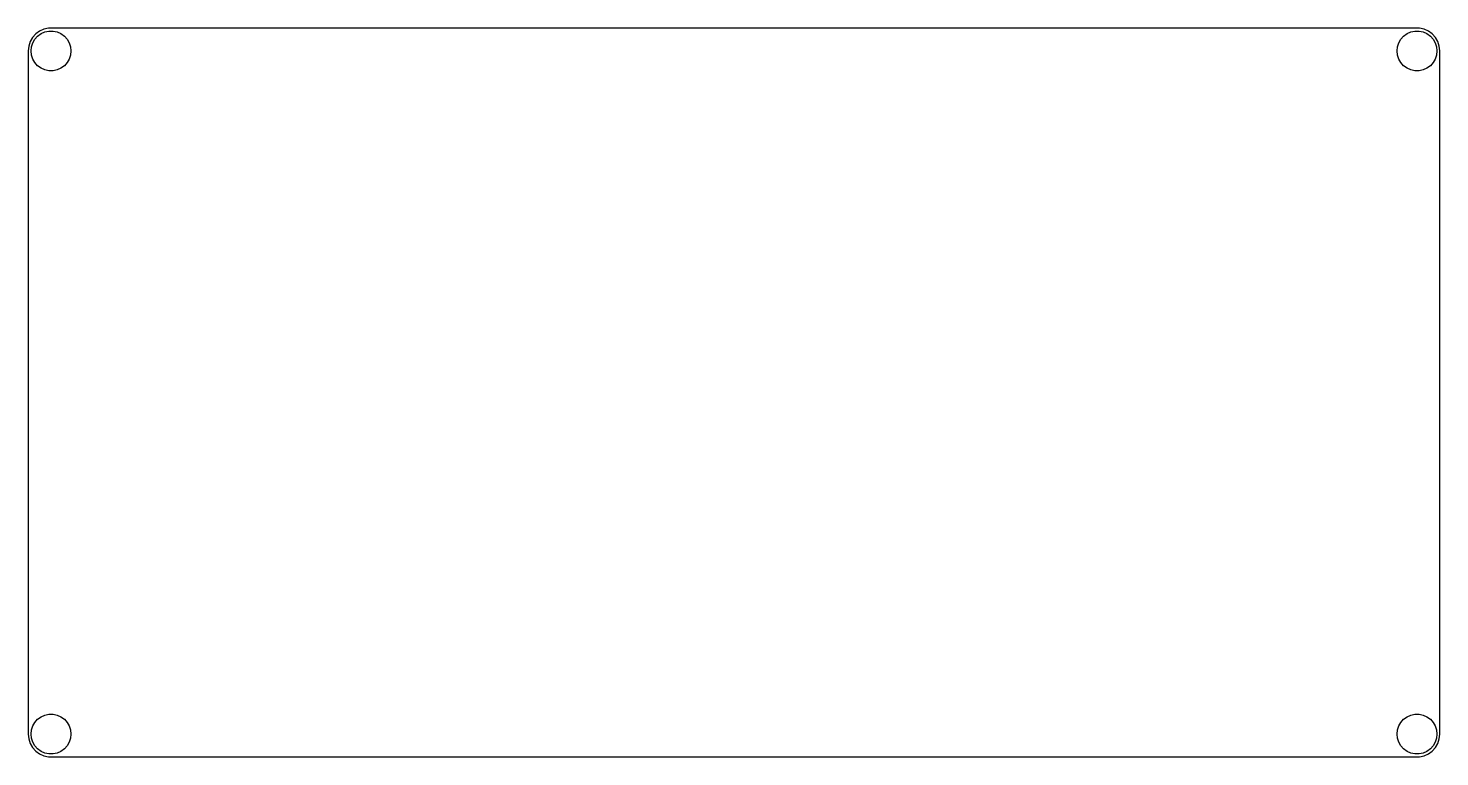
# Model space of a CAD drawing. Header units: metres. Extents: x -62 to 62, y -32 to 32.
import ezdxf

# ---------------------------------------------------------------- set-up
doc = ezdxf.new("R2010")
doc.units = ezdxf.units.M

msp = doc.modelspace()

# ---------------------------------------------------------------- linework, layer by layer
for p, q in [((-61.618, 31.1756), (-61.8271, 30.8135)), ((-61.3383, 31.4863), (-61.618, 31.1756)), ((-61.6033, 30.7138), (-61.4198, 31.0316)), ((-61.4198, 31.0316), (-61.1743, 31.3042)), ((-61, 31.732), (-61.3383, 31.4863)), ((-61.1743, 31.3042), (-60.8775, 31.5199)), ((-60.618, 31.9021), (-61, 31.732)), ((-60.8775, 31.5199), (-60.5423, 31.6691)), ((-60.209, 31.989), (-60.618, 31.9021)), ((-60.5423, 31.6691), (-60.1834, 31.7454)), ((60.209, 31.989), (-60.209, 31.989)), ((-60.1834, 31.7454), (-59.8165, 31.7454)), ((-59.8165, 31.7454), (-59.4577, 31.6691)), ((-59.4577, 31.6691), (-59.1225, 31.5199)), ((-59.1225, 31.5199), (-58.8257, 31.3042)), ((-58.8257, 31.3042), (-58.5802, 31.0316)), ((-58.5802, 31.0316), (-58.3967, 30.7138)), ((58.3967, 30.7138), (58.5802, 31.0316)), ((58.5802, 31.0316), (58.8257, 31.3042)), ((58.8257, 31.3042), (59.1225, 31.5199)), ((59.1225, 31.5199), (59.4577, 31.6691)), ((59.4577, 31.6691), (59.8165, 31.7454)), ((59.8165, 31.7454), (60.1834, 31.7454)), ((60.1834, 31.7454), (60.5423, 31.6691)), ((60.618, 31.9021), (60.209, 31.989)), ((60.5423, 31.6691), (60.8775, 31.5199)), ((61, 31.732), (60.618, 31.9021)), ((60.8775, 31.5199), (61.1743, 31.3042)), ((61.3383, 31.4863), (61, 31.732)), ((61.1743, 31.3042), (61.4198, 31.0316)), ((61.618, 31.1756), (61.3383, 31.4863)), ((61.4198, 31.0316), (61.6033, 30.7138)), ((61.8271, 30.8135), (61.618, 31.1756)), ((-61.9563, 30.4158), (-62, 30)), ((-62, 30), (-62, -30)), ((-61.8271, 30.8135), (-61.9563, 30.4158)), ((-61.755, 30), (-61.7166, 30.3649)), ((-61.7166, 29.6351), (-61.755, 30)), ((-61.7166, 30.3649), (-61.6033, 30.7138)), ((-58.3967, 30.7138), (-58.2833, 30.3649)), ((-58.2833, 30.3649), (-58.245, 30)), ((-58.245, 30), (-58.2833, 29.6351)), ((58.245, 30), (58.2833, 30.3649)), ((58.2833, 29.6351), (58.245, 30)), ((58.2833, 30.3649), (58.3967, 30.7138)), ((61.6033, 30.7138), (61.7166, 30.3649)), ((61.7166, 30.3649), (61.755, 30)), ((61.755, 30), (61.7166, 29.6351)), ((61.9563, 30.4158), (61.8271, 30.8135)), ((62, 30), (61.9563, 30.4158)), ((62, -30), (62, 30)), ((-61.6033, 29.2862), (-61.7166, 29.6351)), ((-61.4198, 28.9684), (-61.6033, 29.2862)), ((-61.1743, 28.6958), (-61.4198, 28.9684)), ((-60.8775, 28.4801), (-61.1743, 28.6958)), ((-58.8257, 28.6958), (-59.1225, 28.4801)), ((-58.5802, 28.9684), (-58.8257, 28.6958)), ((-58.3967, 29.2862), (-58.5802, 28.9684)), ((-58.2833, 29.6351), (-58.3967, 29.2862)), ((58.3967, 29.2862), (58.2833, 29.6351)), ((58.5802, 28.9684), (58.3967, 29.2862)), ((58.8257, 28.6958), (58.5802, 28.9684)), ((59.1225, 28.4801), (58.8257, 28.6958)), ((61.1743, 28.6958), (60.8775, 28.4801)), ((61.4198, 28.9684), (61.1743, 28.6958)), ((61.6033, 29.2862), (61.4198, 28.9684)), ((61.7166, 29.6351), (61.6033, 29.2862)), ((-60.5423, 28.3309), (-60.8775, 28.4801)), ((-60.1834, 28.2546), (-60.5423, 28.3309)), ((-59.8165, 28.2546), (-60.1834, 28.2546)), ((-59.4577, 28.3309), (-59.8165, 28.2546)), ((-59.1225, 28.4801), (-59.4577, 28.3309)), ((59.4577, 28.3309), (59.1225, 28.4801)), ((59.8165, 28.2546), (59.4577, 28.3309)), ((60.1834, 28.2546), (59.8165, 28.2546)), ((60.5423, 28.3309), (60.1834, 28.2546)), ((60.8775, 28.4801), (60.5423, 28.3309)), ((-61.1743, -28.6958), (-60.8775, -28.4801)), ((-60.8775, -28.4801), (-60.5423, -28.3309)), ((-60.5423, -28.3309), (-60.1834, -28.2546)), ((-60.1834, -28.2546), (-59.8165, -28.2546)), ((-59.8165, -28.2546), (-59.4577, -28.3309)), ((-59.4577, -28.3309), (-59.1225, -28.4801)), ((-59.1225, -28.4801), (-58.8257, -28.6958)), ((58.8257, -28.6958), (59.1225, -28.4801)), ((59.1225, -28.4801), (59.4577, -28.3309)), ((59.4577, -28.3309), (59.8165, -28.2546)), ((59.8165, -28.2546), (60.1834, -28.2546)), ((60.1834, -28.2546), (60.5423, -28.3309)), ((60.5423, -28.3309), (60.8775, -28.4801)), ((60.8775, -28.4801), (61.1743, -28.6958)), ((-61.755, -30), (-61.7166, -29.6351)), ((-61.7166, -29.6351), (-61.6033, -29.2862)), ((-61.6033, -29.2862), (-61.4198, -28.9684)), ((-61.4198, -28.9684), (-61.1743, -28.6958)), ((-58.8257, -28.6958), (-58.5802, -28.9684)), ((-58.5802, -28.9684), (-58.3967, -29.2862)), ((-58.3967, -29.2862), (-58.2833, -29.6351)), ((-58.2833, -29.6351), (-58.245, -30)), ((58.245, -30), (58.2833, -29.6351)), ((58.2833, -29.6351), (58.3967, -29.2862)), ((58.3967, -29.2862), (58.5802, -28.9684)), ((58.5802, -28.9684), (58.8257, -28.6958)), ((61.1743, -28.6958), (61.4198, -28.9684)), ((61.4198, -28.9684), (61.6033, -29.2862)), ((61.6033, -29.2862), (61.7166, -29.6351)), ((61.7166, -29.6351), (61.755, -30)), ((-62, -30), (-61.9563, -30.4158)), ((-61.9563, -30.4158), (-61.8271, -30.8135)), ((-61.8271, -30.8135), (-61.618, -31.1756)), ((-61.7166, -30.3649), (-61.755, -30)), ((-61.6033, -30.7138), (-61.7166, -30.3649)), ((-61.4198, -31.0316), (-61.6033, -30.7138)), ((-58.3967, -30.7138), (-58.5802, -31.0316)), ((-58.2833, -30.3649), (-58.3967, -30.7138)), ((-58.245, -30), (-58.2833, -30.3649)), ((58.2833, -30.3649), (58.245, -30)), ((58.3967, -30.7138), (58.2833, -30.3649)), ((58.5802, -31.0316), (58.3967, -30.7138)), ((61.6033, -30.7138), (61.4198, -31.0316)), ((61.7166, -30.3649), (61.6033, -30.7138)), ((61.618, -31.1756), (61.8271, -30.8135)), ((61.755, -30), (61.7166, -30.3649)), ((61.8271, -30.8135), (61.9563, -30.4158)), ((61.9563, -30.4158), (62, -30)), ((-61.618, -31.1756), (-61.3383, -31.4863)), ((-61.1743, -31.3042), (-61.4198, -31.0316)), ((-61.3383, -31.4863), (-61, -31.732)), ((-60.8775, -31.5199), (-61.1743, -31.3042)), ((-61, -31.732), (-60.618, -31.9021)), ((-60.5423, -31.6691), (-60.8775, -31.5199)), ((-60.618, -31.9021), (-60.209, -31.989)), ((-60.1834, -31.7454), (-60.5423, -31.6691)), ((-60.209, -31.989), (60.209, -31.989)), ((-59.8165, -31.7454), (-60.1834, -31.7454)), ((-59.4577, -31.6691), (-59.8165, -31.7454)), ((-59.1225, -31.5199), (-59.4577, -31.6691)), ((-58.8257, -31.3042), (-59.1225, -31.5199)), ((-58.5802, -31.0316), (-58.8257, -31.3042)), ((58.8257, -31.3042), (58.5802, -31.0316)), ((59.1225, -31.5199), (58.8257, -31.3042)), ((59.4577, -31.6691), (59.1225, -31.5199)), ((59.8165, -31.7454), (59.4577, -31.6691)), ((60.1834, -31.7454), (59.8165, -31.7454)), ((60.5423, -31.6691), (60.1834, -31.7454)), ((60.209, -31.989), (60.618, -31.9021)), ((60.8775, -31.5199), (60.5423, -31.6691)), ((60.618, -31.9021), (61, -31.732)), ((61.1743, -31.3042), (60.8775, -31.5199)), ((61, -31.732), (61.3383, -31.4863)), ((61.4198, -31.0316), (61.1743, -31.3042)), ((61.3383, -31.4863), (61.618, -31.1756))]:
    msp.add_line(p, q)

doc.saveas('drawing.dxf')
